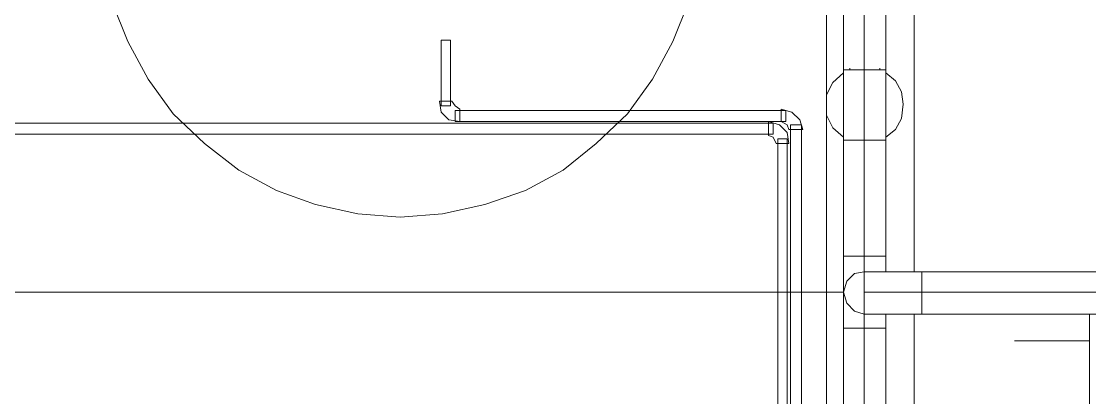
# Model space of a CAD drawing. Header units: inches. Extents: x -1128 to 651, y 96 to 845.
# Drawn here: x 113.18 to 144.08, y 691 to 701.88 of the extents above; entities that cross this region are included whole.
import ezdxf

# ---------------------------------------------------------------- set-up
doc = ezdxf.new("R2010")
doc.units = ezdxf.units.IN
doc.header["$MEASUREMENT"] = 0
doc.layers.add('Layer 1', color=7, linetype='Continuous')

msp = doc.modelspace()

# ---------------------------------------------------------------- linework, layer by layer
at = {"layer": 'Layer 1', "color": 0, "lineweight": 5}
for points in [[(138.19, 709.272), (136.966, 709.272), (136.966, 700.481)], [(137.555, 709.272), (137.555, 700.481)], [(138.19, 700.481), (138.19, 709.272)], [(115.805, 702.43), (116.258, 701.297), (116.847, 700.209), (117.572, 699.212), (118.478, 698.351), (119.475, 697.581), (120.563, 696.992), (121.695, 696.584), (122.919, 696.312), (124.142, 696.222), (125.366, 696.312), (126.589, 696.584), (127.767, 696.992), (128.855, 697.581), (129.807, 698.351), (130.713, 699.212), (131.438, 700.209), (132.027, 701.297), (132.48, 702.43)], [(125.321, 701.342), (125.321, 699.439)], [(125.592, 701.342), (125.592, 699.439)], [(136.966, 700.481), (138.19, 700.481)], [(138.19, 700.481), (136.966, 700.481)], [(138.19, 698.442), (136.966, 698.442), (136.966, 700.481)], [(137.148, 700.481), (137.148, 700.526)], [(137.555, 700.481), (137.555, 700.526)], [(137.555, 698.442), (137.555, 700.481)], [(138.008, 700.481), (138.008, 700.526)], [(138.19, 698.442), (138.19, 700.481)], [(136.966, 700.391), (136.649, 700.119), (136.468, 699.756)], [(138.688, 699.484), (138.643, 699.847), (138.462, 700.164), (138.19, 700.391)], [(125.275, 699.575), (125.321, 699.258), (125.547, 699.031), (125.864, 698.986)], [(125.638, 699.575), (125.728, 699.439), (125.864, 699.348)], [(125.456, 699.439), (125.321, 699.439), (125.592, 699.439), (125.456, 699.439)], [(125.728, 699.303), (135.29, 699.303)], [(135.788, 698.759), (135.697, 699.031), (135.471, 699.258), (135.154, 699.348)], [(135.29, 699.167), (135.29, 699.303), (135.29, 698.986), (135.29, 699.167)], [(138.19, 698.533), (138.462, 698.759), (138.643, 699.076), (138.688, 699.484)], [(104.068, 698.94), (134.927, 698.94)], [(125.728, 698.986), (135.29, 698.986)], [(135.38, 698.351), (135.335, 698.669), (135.108, 698.895), (134.791, 698.986)], [(134.927, 698.805), (134.927, 698.94), (134.927, 698.623), (134.927, 698.805)], [(135.38, 698.759), (135.335, 698.895), (135.154, 698.986)], [(136.468, 699.167), (136.649, 698.805), (136.966, 698.533)], [(104.068, 698.623), (134.927, 698.623)], [(135.426, 677.688), (135.426, 698.895)], [(135.743, 677.688), (135.743, 698.895)], [(135.018, 698.351), (134.927, 698.533), (134.791, 698.578)], [(135.063, 677.326), (135.063, 698.487)], [(135.335, 677.326), (135.335, 698.487)], [(138.19, 698.442), (136.966, 698.442), (136.966, 695.089)], [(137.555, 698.442), (137.555, 698.487)], [(137.555, 698.442), (137.555, 695.089)], [(138.19, 695.089), (138.19, 698.442)], [(136.966, 695.089), (138.19, 695.089)], [(136.966, 695.089), (138.19, 695.089)], [(136.966, 693.004), (136.966, 695.089)], [(137.555, 695.089), (137.555, 695.134)], [(137.555, 695.089), (137.555, 693.004)], [(138.19, 694.636), (138.19, 695.089)], [(137.555, 694.636), (137.283, 694.59), (137.057, 694.364), (136.966, 694.046), (137.057, 693.729), (137.283, 693.503), (137.555, 693.412), (139.232, 693.412)], [(137.555, 694.636), (137.283, 694.59), (137.057, 694.364), (136.966, 694.046), (137.057, 693.729), (137.283, 693.503), (137.555, 693.412)], [(137.555, 694.636), (139.232, 694.636)], [(139.232, 693.412), (139.232, 694.636)], [(139.232, 693.412), (139.232, 694.636)], [(146.754, 694.636), (146.754, 693.412), (139.232, 693.412)], [(146.754, 694.636), (139.232, 694.636)], [(136.468, 694.046), (136.966, 694.046)], [(136.468, 694.046), (136.966, 694.046)], [(139.232, 694.046), (137.555, 694.046)], [(139.232, 694.046), (146.754, 694.046)], [(138.19, 693.004), (138.19, 693.412)], [(137.555, 693.004), (137.555, 693.05)], [(136.966, 693.004), (138.19, 693.004)], [(136.966, 693.004), (138.19, 693.004)], [(138.19, 689.651), (136.966, 689.651), (136.966, 693.004)], [(137.555, 693.004), (137.555, 689.651)], [(138.19, 689.651), (138.19, 693.004)], [(144.081, 692.642), (141.906, 692.642)]]:
    msp.add_lwpolyline(points, dxfattribs=at)
for points in [[(136.468, 715.707), (136.468, 715.707), (136.468, 694.046), (136.468, 694.046), (136.468, 694.046), (136.468, 715.707), (136.468, 715.707)], [(139.005, 715.707), (139.005, 715.707), (139.005, 694.636), (139.005, 694.636), (139.005, 694.636), (139.005, 715.707), (139.005, 715.707)], [(125.592, 701.342), (125.592, 701.342), (125.321, 701.342), (125.321, 701.342), (125.321, 701.342), (125.592, 701.342), (125.592, 701.342)], [(125.638, 699.575), (125.638, 699.575), (125.275, 699.575), (125.275, 699.575), (125.275, 699.575), (125.638, 699.575), (125.638, 699.575)], [(125.592, 699.439), (125.592, 699.439), (125.321, 699.439), (125.321, 699.439), (125.321, 699.439), (125.592, 699.439), (125.592, 699.439)], [(125.728, 699.303), (125.728, 699.303), (125.728, 698.986), (125.728, 698.986), (125.728, 698.986), (125.728, 699.303), (125.728, 699.303)], [(125.728, 699.303), (125.728, 699.303), (125.728, 698.986), (125.728, 698.986), (125.728, 698.986), (125.728, 699.303), (125.728, 699.303)], [(125.864, 699.348), (125.864, 699.348), (125.864, 698.986), (125.864, 698.986), (125.864, 698.986), (125.864, 699.348), (125.864, 699.348)], [(135.154, 698.986), (135.154, 698.986), (135.154, 699.348), (135.154, 699.348), (135.154, 699.348), (135.154, 698.986), (135.154, 698.986)], [(135.29, 699.303), (135.29, 699.303), (135.29, 698.986), (135.29, 698.986), (135.29, 698.986), (135.29, 699.303), (135.29, 699.303)], [(134.791, 698.578), (134.791, 698.578), (134.791, 698.986), (134.791, 698.986), (134.791, 698.986), (134.791, 698.578), (134.791, 698.578)], [(134.927, 698.94), (134.927, 698.94), (134.927, 698.623), (134.927, 698.623), (134.927, 698.623), (134.927, 698.94), (134.927, 698.94)], [(135.38, 698.759), (135.38, 698.759), (135.788, 698.759), (135.788, 698.759), (135.788, 698.759), (135.38, 698.759), (135.38, 698.759)], [(135.426, 698.895), (135.426, 698.895), (135.743, 698.895), (135.743, 698.895), (135.743, 698.895), (135.426, 698.895), (135.426, 698.895)], [(135.743, 698.895), (135.743, 698.895), (135.426, 698.895), (135.426, 698.895), (135.426, 698.895), (135.743, 698.895), (135.743, 698.895)], [(135.018, 698.351), (135.018, 698.351), (135.38, 698.351), (135.38, 698.351), (135.38, 698.351), (135.018, 698.351), (135.018, 698.351)], [(135.063, 698.487), (135.063, 698.487), (135.335, 698.487), (135.335, 698.487), (135.335, 698.487), (135.063, 698.487), (135.063, 698.487)], [(135.335, 698.487), (135.335, 698.487), (135.063, 698.487), (135.063, 698.487), (135.063, 698.487), (135.335, 698.487), (135.335, 698.487)], [(136.468, 694.046), (136.468, 694.046), (90.927, 694.046), (90.927, 694.046), (90.927, 694.046), (136.468, 694.046), (136.468, 694.046)], [(136.468, 694.046), (136.468, 694.046), (136.468, 671.254), (136.468, 671.254), (136.468, 671.254), (136.468, 694.046), (136.468, 694.046)], [(139.005, 693.412), (139.005, 693.412), (139.005, 672.341), (139.005, 672.341), (139.005, 672.341), (139.005, 693.412), (139.005, 693.412)], [(144.081, 693.412), (144.081, 693.412), (144.081, 670.166), (144.081, 670.166), (144.081, 670.166), (144.081, 693.412), (144.081, 693.412)]]:
    msp.add_open_spline(points, degree=3, knots=[0, 0, 0, 0, 1, 1, 1, 2, 2, 2, 2], dxfattribs=at)

doc.saveas('drawing.dxf')
